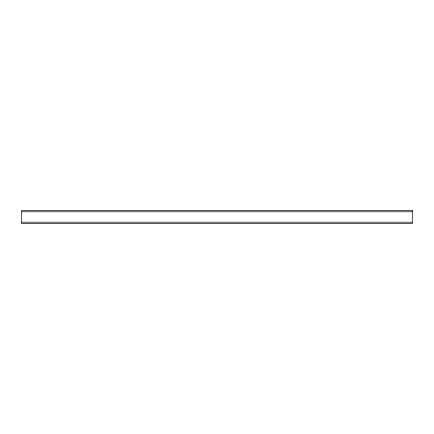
<?xml version="1.0" encoding="UTF-8"?>
<svg xmlns="http://www.w3.org/2000/svg" width="434" height="434" viewBox="0 0 434 434"><rect width="100%" height="100%" fill="white"/><g stroke="black" fill="none" stroke-linecap="round" stroke-linejoin="round"><path stroke-width="0.65" d="M21.7 211.792L412.3 211.792M21.7 222.208L412.3 222.208M412.3 210.49L21.7 210.49L21.7 223.51L412.3 223.51L412.3 210.49"/></g></svg>
